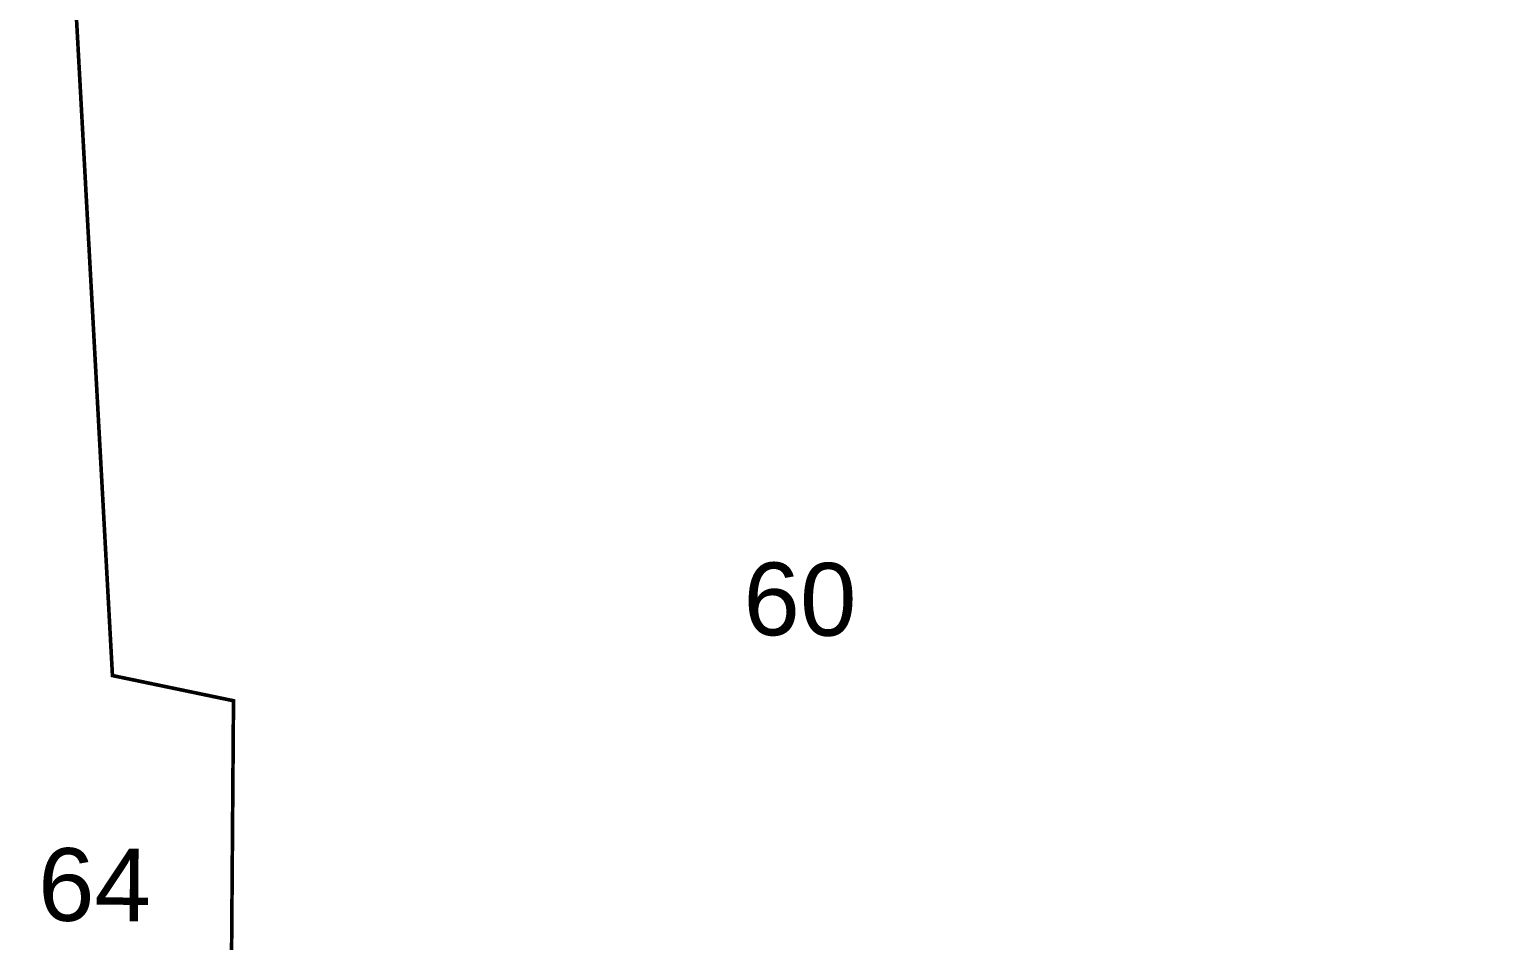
# Model space of a CAD drawing. Header units: metres. Extents: x 326467 to 340077, y 1811030 to 1824953.
# Drawn here: x 326494.6 to 326738.8, y 1813670 to 1813821.9 of the extents above; entities that cross this region are included whole.
import ezdxf

# ---------------------------------------------------------------- set-up
doc = ezdxf.new("R2010")
doc.units = ezdxf.units.M
doc.header["$MEASUREMENT"] = 0
doc.layers.add('SURVEY NO.', color=7, linetype='Continuous')
doc.layers.add('SURVEY PLOT BOUNDARY', color=35, linetype='Continuous')
doc.styles.add('PDF Arial', font='arial.ttf')

# ---------------------------------------------------------------- blocks, each defined once
blk = doc.blocks.new('16')
at = {"layer": 'SURVEY PLOT BOUNDARY', "lineweight": 18, "const_width": 0.606}
for points in [[(326921.88, 1813852.51), (326981.49, 1813718.62), (326985.5, 1813714.54), (326980.52, 1813593.28), (326866.77, 1813521.38), (326746.28, 1813623.39), (326665.74, 1813664.45), (326528.27, 1813661.46), (326528.64, 1813709.98), (326508.46, 1813714.18), (326501.37, 1813843.62)], [(326501.37, 1813843.62), (326508.46, 1813714.18), (326528.64, 1813709.98), (326528.27, 1813661.46), (326495.83, 1813649.5), (326528.27, 1813661.46), (326665.74, 1813664.45), (326746.28, 1813623.39), (326866.77, 1813521.38), (326773.08, 1813429.11), (326769, 1813425.09), (326764.96, 1813425.13), (326636.82, 1813583.8), (326494.9, 1813528.29), (326636.82, 1813583.8), (326764.96, 1813425.13), (326773.04, 1813425.06), (327035.96, 1813443.25), (327092.9, 1813487.29), (327097.53, 1813564.08), (327129.84, 1813559.78), (327158.79, 1813644.47), (327243.99, 1813684.25)]]:
    blk.add_lwpolyline(points, dxfattribs=at)
at = {"layer": 'SURVEY NO.', "char_height": 12.129, "attachment_point": 7, "rotation": 359.5579, "style": 'PDF Arial'}
for s, insert in [('60', (326613.62, 1813720.76)), ('64', (326496.01, 1813673.15))]:
    blk.add_mtext(s, dxfattribs=dict(at, insert=insert))

msp = doc.modelspace()

# ---------------------------------------------------------------- block references
msp.add_blockref('16', (0, 0))

doc.saveas('drawing.dxf')
